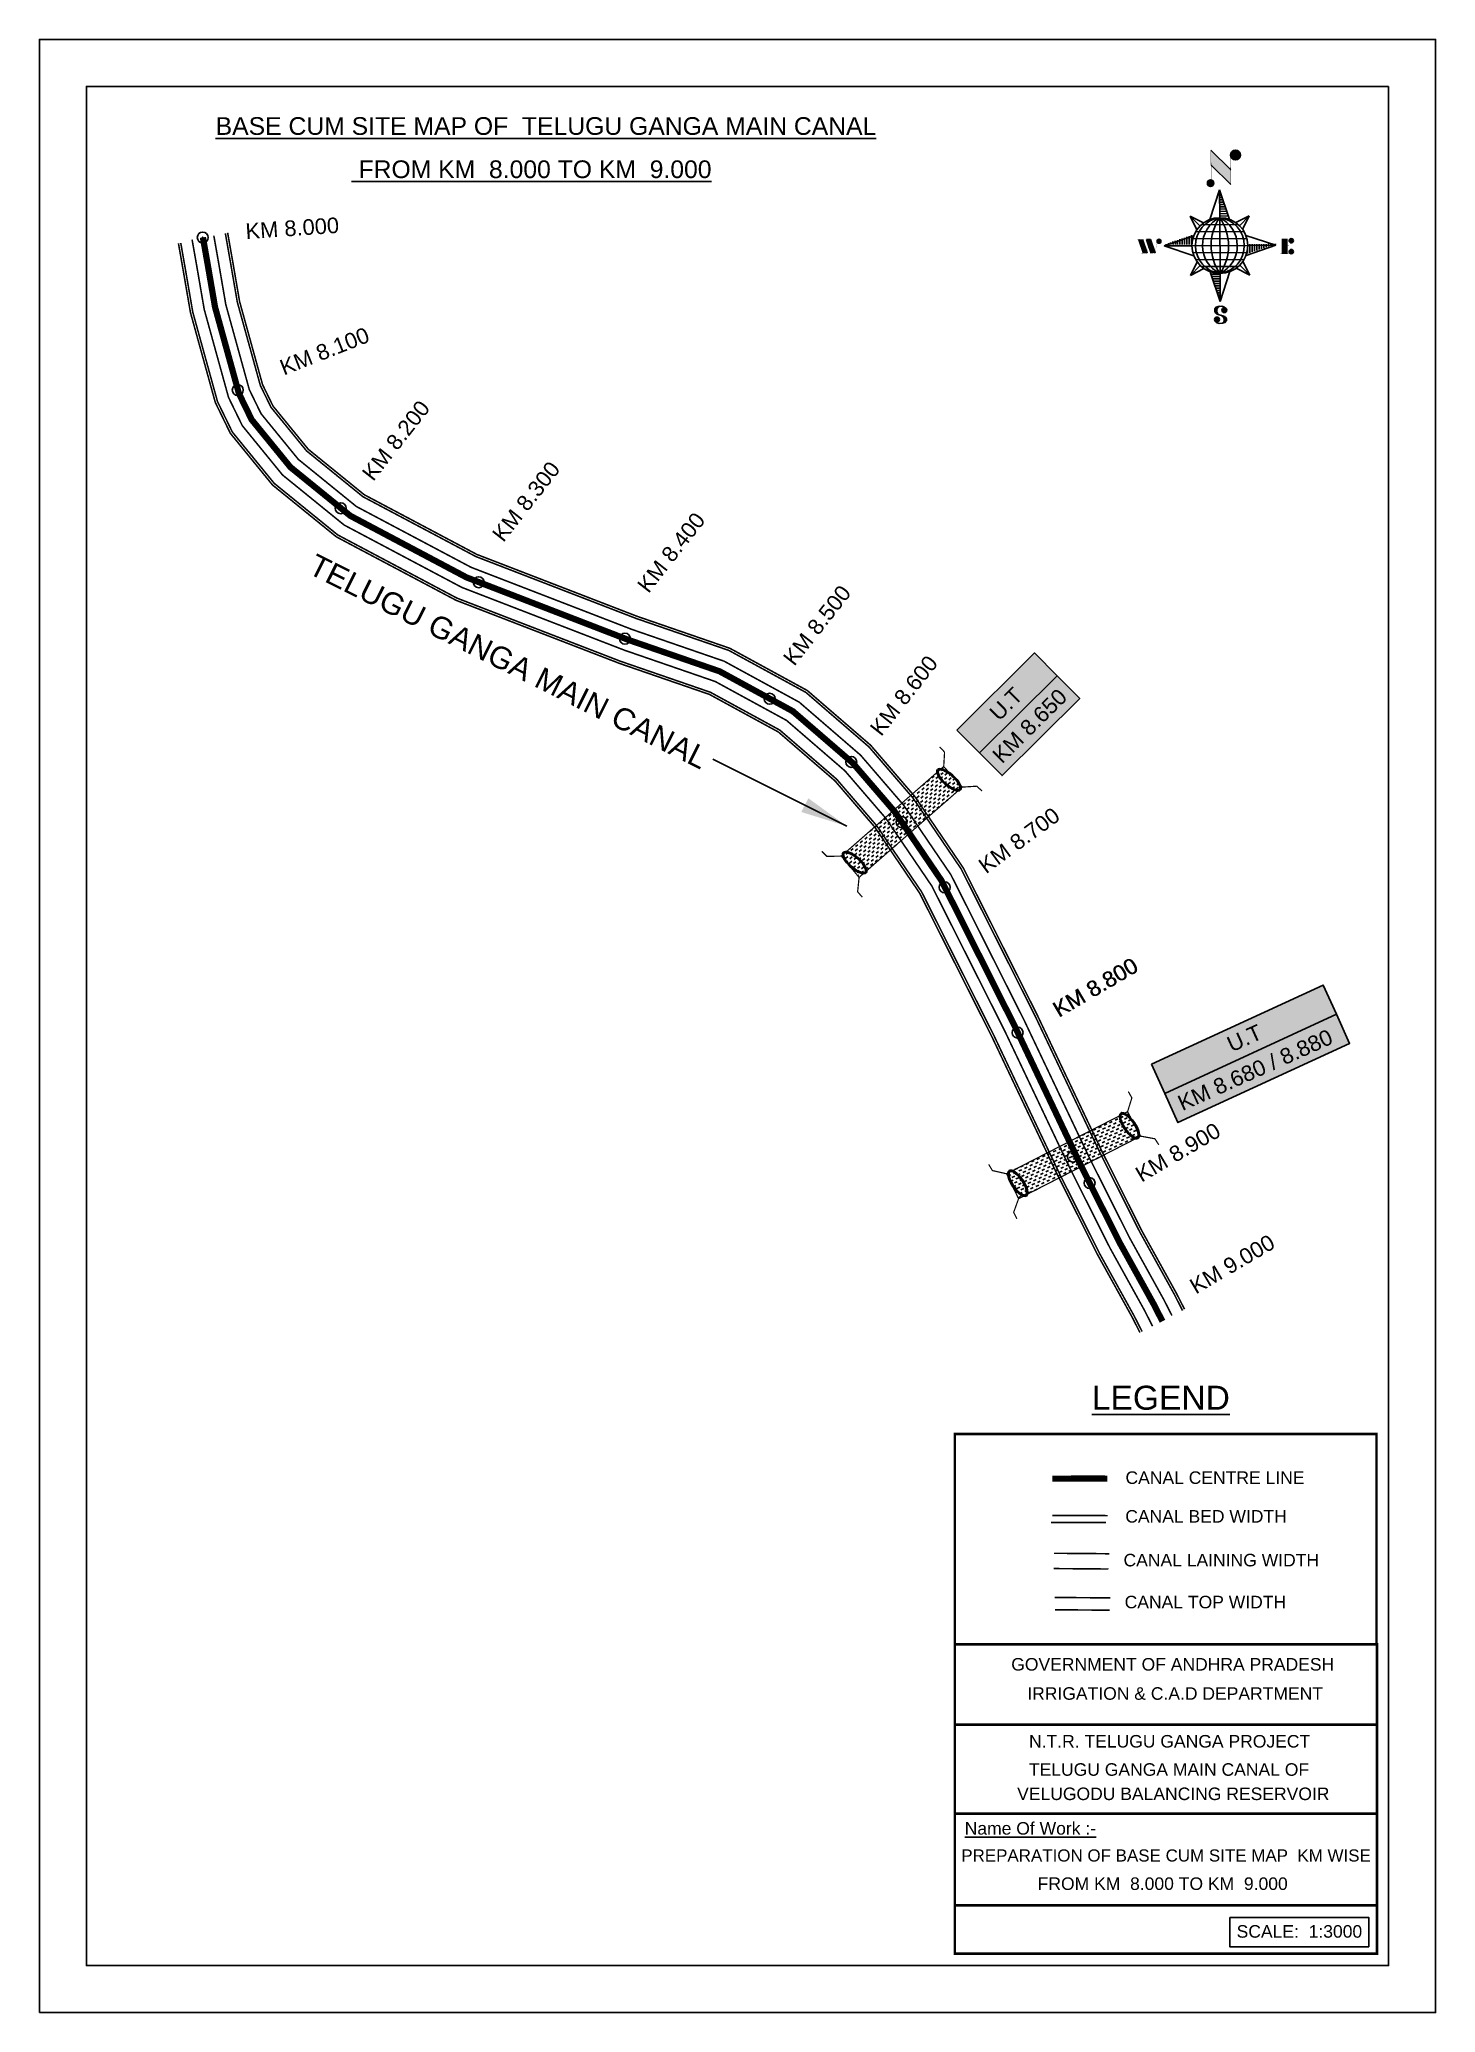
# Model space of a CAD drawing. Header units: inches. Extents: x 265551 to 266442, y 1736953 to 1738213.
import ezdxf

# ---------------------------------------------------------------- set-up
doc = ezdxf.new("R2010")
doc.units = ezdxf.units.IN
doc.header["$MEASUREMENT"] = 0
doc.header["$PDMODE"] = 32
doc.header["$PDSIZE"] = 7
doc.linetypes.add('ACAD_ISO02W100', pattern=[15, 12, -3])
for name, color, linetype in [('AQUADUCT', 1, 'Continuous'), ('bed with', 5, 'Continuous'), ('bord', 1, 'Continuous'), ('canal', 1, 'Continuous'), ('chainage', 7, 'Continuous'), ('FRAME 025', 7, 'Continuous'), ('laying', 4, 'Continuous'), ('lining', 4, 'Continuous'), ('STREAM', 4, 'Continuous'), ('Stu coo', 3, 'Continuous'), ('TEXT', 7, 'Continuous'), ('top of bund', 1, 'Continuous'), ('UT', 173, 'ACAD_ISO02W100'), ('V', 6, 'Continuous'), ('ZSTU', 7, 'Continuous')]:
    doc.layers.add(name, color=color, linetype=linetype)
doc.styles.get("Standard").update_dxf_attribs({"font": 'arial.ttf'})
doc.dimstyles.get("Standard").update_dxf_attribs({"dimtxt": 0.18, "dimasz": 0.18, "dimexe": 0.18, "dimexo": 0.0625, "dimgap": 0.09, "dimtad": 0, "dimtih": 1, "dimtoh": 1, "dimdec": 4, "dimzin": 0, "dimdsep": 46, "dimtxsty": 'Standard', "dimcen": 0.09, "dimadec": 0, "dimazin": 0, "dimtfac": 1, "dimtdec": 4, "dimtofl": 0, "dimtmove": 0, "dimatfit": 3, "dimfxl": 1, "dimtolj": 1, "dimtzin": 0, "dimarcsym": 0})
pattern_1 = [(267.2971131487395, (-8720374.9383359, 50637915.13839893), (10.53672553373347, -0.4974314379093613), [])]
pattern_2 = [(357.2971131487395, (-8720374.9383359, 50637915.13839893), (0.4974314379093601, 10.53672553373348), [])]

# ---------------------------------------------------------------- blocks, each defined once
blk = doc.blocks.new('GGF')
at = {"layer": 'STREAM'}
h = blk.add_hatch(dxfattribs=at)
h.set_pattern_fill('DASH', color=256, scale=10, angle=-6.082734917303942, style=0)
h.set_pattern_definition([(353.9172650826961, (-115347.3726237068, 1016.387648081312), (1.375417949938526, 1.110506849590268), [1.25, -1.25])])
h.paths.add_polyline_path([(406186.8358267642, 1485623.894007653), (406186.3350356966, 1485618.16585714), (406185.8342446289, 1485612.437706626), (406242.6024607782, 1485608.895201602), (406242.8636284556, 1485614.639267362), (406243.1247961327, 1485620.383333121)])
at = {"layer": 'laying', "linetype": 'ByBlock', "extrusion": (0, 0, -1)}
for centre in [(406188.8340515448, 1485618.100544371), (406240.8092758137, 1485614.964376942)]:
    blk.add_ellipse(centre, major_axis=(0.4022038884711088, -6.365555352701567), ratio=0.3887167828476952, dxfattribs=at)
at = {"layer": 'laying', "linetype": 'ByBlock'}
for points in [[(406189.2044231551, 1485612.238788546), (406189.1301593552, 1485612.234096231), (406189.0528622998, 1485612.245618227), (406188.8631006061, 1485612.324588027), (406188.7519765225, 1485612.394145026), (406188.5122836892, 1485612.610022701), (406188.3845252309, 1485612.755754402), (406187.9901122551, 1485613.318903608), (406187.7273521348, 1485613.85898441), (406187.2895556467, 1485615.151754198), (406187.1131680161, 1485615.903753204), (406186.8806331598, 1485617.489787864), (406186.8243655579, 1485618.323341603), (406186.8412834518, 1485619.932858505), (406186.9146281564, 1485620.708349793), (406187.1740924141, 1485622.067517512), (406187.3614922329, 1485622.65073727), (406187.7140922088, 1485623.356040432), (406187.8630650354, 1485623.567618286), (406188.1141012118, 1485623.821781273), (406188.2175726035, 1485623.889167762), (406188.3951326545, 1485623.961233407), (406188.4694103668, 1485623.970225642), (406188.6399464445, 1485623.94807565), (406188.7398646418, 1485623.913414563), (406188.9754422541, 1485623.761023998), (406189.1085637353, 1485623.642922326), (406189.3815283708, 1485623.318037364), (406189.5211763898, 1485623.111945711), (406189.9516964495, 1485622.33059618), (406190.2214699374, 1485621.608086816), (406190.6248590543, 1485619.961048005), (406190.7595287117, 1485619.037350996), (406190.8632364098, 1485617.186895084), (406190.8321935693, 1485616.26108243), (406190.6143732872, 1485614.607066808), (406190.4262052957, 1485613.879561222), (406190.055177624, 1485613.01905299), (406189.9016287614, 1485612.765040143), (406189.6325239488, 1485612.445281366), (406189.5169377527, 1485612.35368761), (406189.3392356181, 1485612.260876767), (406189.2716159608, 1485612.243034084), (406189.2044231551, 1485612.238788546)], [(406241.179647424, 1485609.102621116), (406241.1053836241, 1485609.097928802), (406241.0280865688, 1485609.109450798), (406240.838324875, 1485609.188420597), (406240.7272007914, 1485609.257977597), (406240.4875079581, 1485609.473855271), (406240.3597494998, 1485609.619586973), (406239.965336524, 1485610.182736179), (406239.7025764037, 1485610.722816981), (406239.2647799156, 1485612.015586769), (406239.088392285, 1485612.767585774), (406238.8558574287, 1485614.353620435), (406238.7995898268, 1485615.187174174), (406238.8165077207, 1485616.796691076), (406238.8898524253, 1485617.572182364), (406239.149316683, 1485618.931350083), (406239.3367165019, 1485619.514569841), (406239.6893164777, 1485620.219873002), (406239.8382893043, 1485620.431450857), (406240.0893254807, 1485620.685613844), (406240.1927968724, 1485620.753000333), (406240.3703569234, 1485620.825065977), (406240.4446346357, 1485620.834058213), (406240.6151707135, 1485620.811908221), (406240.7150889107, 1485620.777247134), (406240.950666523, 1485620.624856569), (406241.0837880042, 1485620.506754897), (406241.3567526398, 1485620.181869935), (406241.4964006587, 1485619.975778282), (406241.9269207185, 1485619.194428751), (406242.1966942063, 1485618.471919387), (406242.6000833233, 1485616.824880576), (406242.7347529806, 1485615.901183567), (406242.8384606787, 1485614.050727655), (406242.8074178382, 1485613.124915001), (406242.5895975561, 1485611.470899379), (406242.4014295646, 1485610.743393793), (406242.0304018929, 1485609.882885561), (406241.8768530303, 1485609.628872714), (406241.6077482177, 1485609.309113937), (406241.4921620216, 1485609.21752018), (406241.314459887, 1485609.124709338), (406241.2468402297, 1485609.106866655), (406241.179647424, 1485609.102621116)]]:
    blk.add_open_spline(points, degree=3, knots=[0, 0, 0, 0, 0.1890722348827286, 0.1890722348827286, 0.3781444697654573, 0.3781444697654573, 0.567216704648186, 0.567216704648186, 0.9642381621637766, 0.9642381621637766, 1.361259619679367, 1.361259619679367, 1.758281077194958, 1.758281077194958, 2.155302534710549, 2.155302534710549, 2.552323992226139, 2.552323992226139, 2.807761081817867, 2.807761081817867, 3.012439963152372, 3.012439963152372, 3.217118844486876, 3.217118844486876, 3.421797725821381, 3.421797725821381, 3.626476607155885, 3.626476607155885, 3.831155488490389, 3.831155488490389, 4.280922883927905, 4.280922883927905, 4.730690279365422, 4.730690279365422, 5.180457674802938, 5.180457674802938, 5.630225070240454, 5.630225070240454, 5.896844194109022, 5.896844194109022, 6.112115499412711, 6.112115499412711, 6.283185307179586, 6.283185307179586, 6.283185307179586, 6.283185307179586], dxfattribs=at)
at = {"layer": 'UT', "ltscale": 0.2, "const_width": 0.4999999999999999}
for points in [[(406181.0067191261, 1485605.627956516), (406181.2043290924, 1485608.621441158), (406185.8342446289, 1485612.437706626), (406186.3350356966, 1485618.16585714), (406186.8358267643, 1485623.894007653), (406182.485284513, 1485628.02592998), (406182.4731358847, 1485631.025905382)], [(406186.8358267643, 1485623.894007653), (406243.1247961327, 1485620.383333121)], [(406247.6637609265, 1485627.388723734), (406247.5913202798, 1485624.389598469), (406243.1247961327, 1485620.383333121), (406242.8636284556, 1485614.639267362), (406242.6024607783, 1485608.895201602), (406247.1217425518, 1485604.948545771), (406247.2591485833, 1485601.95169416)], [(406185.8342446289, 1485612.437706626), (406242.6024607783, 1485608.895201602)]]:
    blk.add_lwpolyline(points, dxfattribs=at)
blk = doc.blocks.new('*X3')
at = {"color": 0, "linetype": 'Continuous'}
for p, q in [((6321.563175437702, 239.2074203663178), (6322.581924588794, 240.2261695174094)), ((6321.571094283617, 239.3921159075293), (6322.524536642279, 240.3455582661906)), ((6321.579013129532, 239.5768114487408), (6322.467148695763, 240.4649470149719)), ((6321.586931975447, 239.7615069899523), (6322.409760749248, 240.5843357637531)), ((6321.594850821361, 239.9462025311638), (6322.352372802732, 240.7037245125344)), ((6321.602769667276, 240.1308980723753), (6322.294984856217, 240.8231132613157)), ((6321.610688513191, 240.3155936135868), (6322.322610836808, 241.0275159372032)), ((6321.618607359106, 240.5002891547983), (6322.339575221931, 241.2212570176224)), ((6321.670405508729, 239.1378737420482), (6322.639312535309, 240.1067807686281)), ((6321.756101028845, 239.046792566867), (6322.694551492757, 239.9852430307802)), ((6321.767025283511, 240.8254837745006), (6322.356539607053, 241.4149980980416)), ((6321.841796548961, 238.9557113916858), (6322.784401525116, 239.8983163678416)), ((6321.927492069076, 238.8646302165046), (6322.874251557474, 239.8113897049031)), ((6322.013187589191, 238.7735490413234), (6322.964101589832, 239.7244630419646)), ((6322.075863133939, 241.3110983202248), (6322.373503992176, 241.6087391784607)), ((6322.098883109306, 238.6824678661422), (6323.053951622191, 239.637536379026)), ((6322.184578629423, 238.591386690961), (6323.143801654548, 239.5506097160875)), ((6322.270274149538, 238.5003055157798), (6323.233651686906, 239.463683053149)), ((6322.405772691616, 238.4590273625623), (6323.316199320379, 239.3694539913255)), ((6322.536564177177, 238.4130421528257), (6323.436926723143, 239.3134046987925)), ((6322.667355662737, 238.3670569430892), (6323.557654125907, 239.2573554062594)), ((6322.798147148297, 238.3210717333527), (6323.67838152867, 239.2013061137264)), ((6322.928938633857, 238.2750865236161), (6323.799108931434, 239.1452568211934)), ((6323.059730119417, 238.2291013138795), (6323.919836334197, 239.0892075286604)), ((6323.190521604977, 238.183116104143), (6324.040563736961, 239.0331582361274)), ((6323.334898284248, 238.1507160881169), (6324.161291139725, 238.9771089435944)), ((6323.500484499982, 238.1395256085544), (6324.282018542488, 238.9210596510615)), ((6323.666070715716, 238.1283351289918), (6324.389078986148, 238.8513433994243)), ((6323.83165693145, 238.1171446494292), (6324.558435473549, 238.8439231915289)), ((6324.097210919775, 238.2059219424567), (6324.727791960951, 238.8365029836336)), ((6324.341779298861, 238.2737136262468), (6324.897148448353, 238.8290827757383)), ((6324.586347677948, 238.341505310037), (6325.066504935754, 238.821662567843)), ((6324.830916057034, 238.4092969938271), (6325.235861423155, 238.8142423599477)), ((6325.075484436121, 238.4770886776172), (6325.405217910557, 238.8068221520524)), ((6325.401209342145, 238.6260368883443), (6325.574574397958, 238.7994019441571))]:
    blk.add_line(p, q, dxfattribs=at)
blk = doc.blocks.new('*X2')
at = {"color": 0, "linetype": 'Continuous'}
for p, q in [((6324.425409812192, 240.3018877878409), (6324.530098087213, 240.4065760628617)), ((6324.560821561592, 240.2605228419445), (6324.762767368324, 240.4624686486762)), ((6324.696233310992, 240.2191578960481), (6324.995436649435, 240.5183612344908)), ((6324.831645060392, 240.1777929501517), (6325.228105930546, 240.5742538203053)), ((6324.967056809793, 240.1364280042552), (6325.451206401633, 240.6205775960956)), ((6325.102468559193, 240.0950630583588), (6325.626700194168, 240.619294693334)), ((6325.231508829004, 240.0473266328736), (6325.802193986703, 240.6180117905725)), ((6325.335045025791, 239.9740861343645), (6325.976788801136, 240.6158299097086)), ((6325.438581222579, 239.9008456358553), (6326.100204563527, 240.5624689768027)), ((6325.542117419366, 239.8276051373462), (6326.223620325917, 240.5091080438968)), ((6325.645653616154, 239.754364638837), (6326.347036088308, 240.455747110991)), ((6325.749189812941, 239.6811241403279), (6326.470451850699, 240.4023861780851)), ((6325.852726009729, 239.6078836418188), (6326.593867613089, 240.3490252451792)), ((6325.951486090436, 239.5298670272285), (6326.71728337548, 240.2956643122733)), ((6326.036566250415, 239.4381704919113), (6326.840699137871, 240.2423033793674)), ((6326.121646410395, 239.346473956594), (6326.964114900262, 240.1889424464615)), ((6326.206726570374, 239.2547774212767), (6327.055858370612, 240.1039092215148)), ((6326.291806730354, 239.1630808859595), (6327.135785134496, 240.0070592901021)), ((6326.376886890333, 239.0713843506422), (6327.21571189838, 239.9102093586895)), ((6326.461967050313, 238.9796878153249), (6327.295638662264, 239.8133594272769)), ((6326.547047210292, 238.8879912800077), (6327.375565426148, 239.7165094958642)), ((6326.632127370272, 238.7962947446904), (6327.455492190032, 239.6196595644516)), ((6326.717207530251, 238.7045982093731), (6327.535418953916, 239.5228096330389)), ((6326.788410008449, 236.4777036487165), (6327.354219516036, 237.0435131563033)), ((6326.792225928501, 238.6028399123283), (6327.6153457178, 239.4259597016263)), ((6326.838137672734, 238.4719749612643), (6327.695272481684, 239.3291097702136)), ((6326.884049416966, 238.3411100102004), (6327.775199245568, 239.2322598388009)), ((6326.916746160023, 236.7828164955863), (6327.582476853365, 237.4485471889285)), ((6326.9299611612, 238.2102450591364), (6327.853734496604, 239.1340183945408)), ((6326.975872905432, 238.0793801080725), (6327.849127438164, 238.952634640804)), ((6327.003134980726, 237.9298654880686), (6327.844520379724, 238.7712508870673)), ((6327.012515933215, 237.7624697452613), (6327.839913321284, 238.5898671333306)), ((6327.021896885704, 237.5950740024541), (6327.835306262844, 238.4084833795939)), ((6327.031277838193, 237.4276782596467), (6327.830699204404, 238.2270996258572)), ((6327.040658790683, 237.2602825168395), (6327.826092145964, 238.0457158721205)), ((6327.045082311595, 237.087929342456), (6327.810734190693, 237.8535812215537))]:
    blk.add_line(p, q, dxfattribs=at)
blk = doc.blocks.new('H')
at = {"layer": 'bord', "extrusion": (0.0004278845142637609, 0.00479197890903182, 0.9999884268595202)}
h = blk.add_hatch(dxfattribs=at)
h.set_pattern_fill('LINE', color=8, scale=84.38768555040302, angle=-2.702886851260515, style=0)
h.set_pattern_definition(pattern_2)
h.paths.add_polyline_path([(-492.4668010775931, 785.5898788240738, -0.090992046448718), (-447.9625593584497, 775.2324968557805), (-486.4976985411486, 912.0312741750386)])
h = blk.add_hatch(dxfattribs=at)
h.set_pattern_fill('LINE', color=8, scale=84.38768555040302, angle=-92.70288685126052, style=0)
h.set_pattern_definition(pattern_1)
h.paths.add_polyline_path([(-624.8772989658173, 665.1175860036165, -0.09099204644210665), (-614.5199170010164, 709.6218277204316), (-751.3186943142209, 671.0866885515861)])
h = blk.add_hatch(dxfattribs=at)
h.set_pattern_fill('LINE', color=8, scale=84.38768555040302, angle=-92.70288685126052, style=0)
h.set_pattern_definition(pattern_1)
h.paths.add_polyline_path([(-245.5531129193259, 647.210278397426), (-371.9945082624909, 653.17938094493, -0.09099204644878103), (-382.3518902289215, 608.6751392250881)])
h = blk.add_hatch(dxfattribs=at)
h.set_pattern_fill('LINE', color=8, scale=84.38768555040302, angle=-2.702886851260515, style=0)
h.set_pattern_definition(pattern_2)
h.paths.add_polyline_path([(-504.4050061509479, 532.7070881242398, -0.090992046448718), (-548.909247870557, 543.064470092766), (-510.3741086877417, 406.2656927765347)])
at = {"layer": 'bord', "extrusion": (0.0004278845142637604, 0.00479197890903182, 0.9999884268595203)}
for p, q in [((-516.2384251924814, 1087.08582315594, -1217.145331720205), (-431.5311611755169, 993.9857607749291, -1216.735438367611)), ((-519.3860571105615, 1020.408509141766, -1216.824464901347), (-434.678793075087, 927.3084467682056, -1216.414571548796)), ((-538.2690597721958, 773.6536562892143, -1215.633927328097), (-487.0181812191731, 906.212239655666, -1216.291082326422)), ((-487.0181812191731, 906.212239655666, -1216.291082326422), (-492.9870239489828, 779.7722960542887, -1215.682623766277)), ((-487.0181812191731, 906.212239655666, -1216.291082326422), (-448.4827650671941, 769.4150330077391, -1215.652034309381)), ((-626.736305744329, 793.7732813858893, -1215.692487060367), (-566.811349663476, 760.1895317081362, -1215.557193835181)), ((-626.736305744329, 793.7732813858893, -1215.692487060367), (-584.1428260545363, 746.9596384149045, -1215.486379775655)), ((-598.946746484784, 730.9517588270828, -1215.4033350249), (-626.736305744329, 793.7732813858893, -1215.692487060367)), ((-421.3357812265749, 753.3219341966324, -1215.586531535218), (-358.5136001041974, 781.1110481221694, -1215.746578873753)), ((-358.5136001041974, 781.1110481221694, -1215.746578873753), (-405.3276889660046, 738.5181495659053, -1215.522440984547)), ((-358.5136001041974, 781.1110481221694, -1215.746578873753), (-392.0976094479556, 721.1868434431963, -1215.445049781629)), ((-864.6667208376457, 700.9117660832126, -1215.145683569252), (-846.8602190883248, 637.7003116968554, -1214.850391321915)), ((-846.885899517627, 700.0723706756253, -1215.149269383754), (-829.079397758178, 636.8609162860084, -1214.853977136408)), ((-829.1050781964441, 699.2329752675723, -1215.152855198257), (-811.2985764592304, 636.0215208844747, -1214.857562950931)), ((-829.1050781964441, 699.2329752675723, -1215.152855198257), (-811.3242568973801, 698.393579858588, -1215.156441012743)), ((-811.3242568973801, 698.393579858588, -1215.156441012743), (-793.5177551378147, 635.1821254740935, -1214.861148765422)), ((-751.8386587080895, 665.2704204607289, -1215.023166955395), (-615.0399729244527, 703.8051171880215, -1215.266361263119)), ((-751.8386587080895, 665.2704204607289, -1215.023166955395), (-625.3972626964678, 659.3013864478562, -1215.048666080719)), ((-619.2784603905748, 614.0198538512923, -1214.834293591338), (-751.8386587080895, 665.2704204607289, -1215.023166955395)), ((-246.0730746499612, 641.3942844460253, -1215.12516345687), (-382.8717604242847, 602.859587718267, -1214.881969149149)), ((-378.6332729603746, 692.6448510554619, -1215.314036820931), (-246.0730746499612, 641.3942844460253, -1215.12516345687)), ((-372.5144706616993, 647.363318458898, -1215.099664331546), (-246.0730746499612, 641.3942844460253, -1215.12516345687)), ((-213.4791469212505, 669.2951450282708, -1215.272811938016), (-216.710715676134, 600.8397693103179, -1214.943388670676)), ((-197.1518122339039, 599.9164343632292, -1214.947333066632), (-193.9202434780891, 668.3718100786209, -1215.276756333961)), ((-639.398133254319, 525.5536567845847, -1214.401751538512), (-605.8141239105607, 585.4778614635579, -1214.703280630637)), ((-639.398133254319, 525.5536567845847, -1214.401751538512), (-592.5840443923953, 568.1465553403832, -1214.625889427719)), ((-576.5759521321743, 553.3427707091905, -1214.561798877043), (-639.398133254319, 525.5536567845847, -1214.401751538512)), ((-510.8935521394596, 400.4524652508553, -1213.857248085843), (-549.4289682914387, 537.2496718976181, -1214.496296102879)), ((-371.1754276144202, 512.8914235194679, -1214.455843351893), (-431.1003836950404, 546.475173198618, -1214.591136577086)), ((-371.1754276144202, 512.8914235194679, -1214.455843351893), (-413.7689073036308, 559.7050664918497, -1214.661950636613)), ((-398.9649868734996, 575.7129460782744, -1214.74499538736), (-371.1754276144202, 512.8914235194679, -1214.455843351893)), ((-459.6426735860878, 533.0110486173071, -1214.514403084168), (-510.8935521394596, 400.4524652508553, -1213.857248085843)), ((-504.9247094094171, 526.8924088519998, -1214.465706645989), (-510.8935521394596, 400.4524652508553, -1213.857248085843))]:
    blk.add_line(p, q, dxfattribs=at)
at = {"layer": 'bord', "color": 8, "linetype": 'ByBlock', "extrusion": (0.0004278845142637604, 0.00479197890903182, 0.9999884268595203)}
for p, q in [((-386.4701403837535, 711.3830894059502, -1215.400477790083), (-605.4730712235323, 721.7215742594562, -1215.35631111762)), ((-410.8462962137419, 744.2142448802479, -1215.547375515144), (-578.1125475389999, 752.110393114388, -1215.51364266185)), ((-492.9872379411827, 779.772306161467, -1215.682623723144), (-504.9247094094171, 526.8924088519998, -1214.465706645989)), ((-372.5145726100891, 647.3634304928128, -1215.099664824794), (-625.3973747401615, 659.3012845208868, -1215.048665544341)), ((-378.0217974673142, 615.9429816137999, -1214.946740470406), (-622.87451776542, 627.5017590741627, -1214.897360629442)), ((-375.037429585529, 679.1629559395369, -1215.250969739694), (-619.8901498829364, 690.7217333998997, -1215.201589898729)), ((-392.4388761268347, 584.9431407540105, -1214.792019251512), (-611.441806967312, 595.2816256079823, -1214.747852579053)), ((-419.7993998112506, 554.5543218990788, -1214.634687707282), (-587.06565113744, 562.4504701336846, -1214.600954853988))]:
    blk.add_line(p, q, dxfattribs=at)
at = {"layer": 'bord', "extrusion": (0.0004278845142637604, 0.00479197890903182, 0.9999884268595203)}
for points, const_width, elevation in [([(-522.0131121619479, 959.550775259228), (-515.7175743466119, 1092.906934415961)], 1.60540055982536, -1212.142843617219), ([(-434.158262363472, 933.1277235058805), (-427.8627245295095, 1066.483882669366)], 1.60540055982536, -1212.142843617219), ([(-870.0736340994383, 707.00824508073), (-846.3658724653925, 705.889038352192)], 0.6421602239301444, -1212.142843617219), ([(-828.5594987093612, 642.6768581911618), (-855.2307305332708, 643.935965762368)], 0.6421602239301444, -1212.142843617219), ([(-828.5594987093612, 642.676858191162), (-820.953748198869, 677.9586989512691)], 0.6421602239301444, -1212.142843617223), ([(-810.7786774830411, 641.8374531447001), (-784.1074456587239, 640.5783455765209)], 0.6421602239301444, -1212.142843617222), ([(-792.9978562549747, 640.9980480956772), (-781.589230506466, 693.9208092413096)], 0.6421602239301444, -1212.142843617218), ([(-222.7385766651839, 675.5731321041832), (-173.8413183107752, 673.2647682324088)], 0.7063762463231584, -1212.142843617221), ([(-194.785239975681, 644.8497587676384), (-185.0057882997701, 644.3880859934699)], 0.7063762463231584, -1212.14284361722), ([(-177.0730277270245, 604.8086065300355), (-225.9702860934822, 607.1169704015771)], 0.7063762463231584, -1212.142843617222)]:
    blk.add_lwpolyline(points, dxfattribs=dict(at, const_width=const_width, elevation=elevation))
for points, const_width, elevation in [([(-413.6616245851993, 1073.140134249887, 1), (-397.6117714248124, 1057.729118476532, 1)], 22.25077962579039, -1212.14284361722), ([(-530.3419430367337, 949.5474510251247, 1), (-519.6420409089901, 939.2734405104861, 1)], 14.83385308386026, -1212.142843617223), ([(-775.9087905502321, 696.5833098740303, 1), (-769.4888492682775, 690.418903565154, 1)], 8.900311850316152, -1212.142843617216), ([(-177.8339587833615, 666.8757400336997, 1), (-170.7720233739972, 660.0948930920731, 1)], 9.790343035347762, -1212.142843617223), ([(-180.1423226412179, 617.9784816729323, 1), (-173.0803872516442, 611.1976347345654, 1)], 9.790343035347762, -1212.142843617219), ([(-489.8397168474219, 361.7280028313068, 1), (-498.0671858660056, 369.1142257457323, 1)], 11.05656073458609, -1212.142843617215), ([(-525.1949096693778, 321.5505605205689, 1), (-533.4223786795214, 328.9367834347616, 1)], 11.05656073458609, -1212.142843617218)]:
    blk.add_lwpolyline(points, format="xyb", close=True, dxfattribs=dict(at, const_width=const_width, elevation=elevation))
for points, elevation in [([(-537.0436544864716, 317.3909783906986), (-530.686771839954, 310.4778530870033), (-519.7848077441001, 306.8033377354246), (-504.8555995545785, 306.8996049665207), (-493.8614930827366, 309.9751672386152), (-486.3299612487816, 317.6739007300386), (-486.5193926708707, 325.7780890813514), (-490.6180678635317, 333.2605072774198), (-493.5031616341619, 336.2254691210802), (-502.816804350885, 340.8534958871466), (-522.4580017436219, 347.2728260433129), (-530.4257294404489, 351.5824209563287), (-533.6858260648524, 354.5525017987891), (-537.4013079778782, 362.629807892173), (-536.9549017110166, 373.3508360361672), (-530.0284934418471, 380.6827556172281), (-520.0052991440441, 384.0716307398478), (-503.5000552259427, 384.2213990291513), (-492.5323047870551, 379.8708521119993), (-487.1463343054379, 373.2710396641844)], -1212.142843617219), ([(-522.4539065143929, 347.5728294925347), (-526.1949835211592, 353.7751140225195), (-527.7518298353394, 360.6227161141025), (-527.9156661629893, 370.6019260344024), (-525.8991041315983, 375.4503632916039), (-521.3202371541029, 381.1640017041664), (-514.5251386848048, 384.3718976443916)], -1212.142843617221), ([(-504.8555995545785, 306.8996049665207), (-499.0047943263154, 312.3708361831504), (-496.9585419834797, 319.3942984564654), (-497.4612851235933, 326.5275708001649), (-501.2415295758961, 335.3559093211365), (-509.2361390522836, 343.1915685721062)], -1212.142843617219)]:
    blk.add_lwpolyline(points, dxfattribs=dict(at, elevation=elevation))
for centre, radius in [((-405.6366979898718, 1065.434626361347, -1212.142843617228), 22.25077962579068), ((-524.9919919744626, 944.4104457636145, -1212.142843617225), 14.83385308386045), ((-498.4359036135794, 659.1484834742021, -1212.142843617229), 126.5822129822759), ((-772.6988199003781, 693.5011067149355, -1212.142843617225), 8.900311850316273), ((-174.3029910778062, 663.4853165630027, -1212.142843617225), 9.7903430353479), ((-176.6113549475952, 614.5880582008385, -1212.142843617227), 9.7903430353479), ((-493.9534513636986, 365.4211142832808, -1212.142843617226), 11.05656073458623), ((-529.3086441806488, 325.2436719765011, -1212.142843617227), 11.05656073458623)]:
    blk.add_circle(centre, radius, dxfattribs=at)
at = {"layer": 'bord', "color": 8, "linetype": 'ByBlock', "extrusion": (0.0004278845142637604, 0.00479197890903182, 0.9999884268595203)}
for centre, radius, start, end in [((-481.5018944916621, 658.3490694805806, -1212.142843617225), 127.7124113124745, 94.925359787212, 259.6690604518324), ((-436.7958279077627, 656.2386032006533, -1212.142843617224), 140.8227119427793, 113.2864437035868, 241.3079765329169), ((-315.8862391595549, 650.5307512261786, -1212.142843617227), 222.3100112361417, 142.5891607921548, 212.0052594442485), ((-560.0761933124097, 662.0583738566748, -1212.142843617224), 140.8227119427793, 293.2864437035868, 61.30797653291689), ((-680.9857820597445, 667.7662258302183, -1212.142843617228), 222.3100112361417, 322.5891607921548, 32.00525944424854), ((-515.3701267285685, 659.9479075753505, -1212.142843617227), 127.7124113124745, 274.925359787212, 79.66906045183244)]:
    blk.add_arc(centre, radius, start, end, dxfattribs=at)
at = {"layer": 'bord', "extrusion": (0.0004278845142637604, 0.00479197890903182, 0.9999884268595203)}
for points in [[(-515.7175743148887, 1092.906934417125, -1212.142843617227), (-431.0104934413977, 999.8058030862261, -1212.142843617227), (-518.8653432401063, 1026.22885483189, -1212.142843617227), (-434.1582623484545, 933.1277235084416, -1212.142843617227)], [(-864.1466936911305, 706.7284433981881, -1212.142843617225), (-846.3658724649268, 705.889038353589, -1212.142843617225), (-846.34031992468, 643.5162632348297, -1212.142843617225), (-828.5594986876497, 642.6768581867381, -1212.142843617225)], [(-828.5850512369768, 705.049633307593, -1212.142843617229), (-810.804230031204, 704.2102282608984, -1212.142843617229), (-810.778677482168, 641.8374531481927, -1212.142843617229), (-792.9978562541016, 640.9980480994025, -1212.142843617229)], [(-193.4002216503151, 674.1881137788835, -1212.142843617225), (-196.6319310673212, 605.7319520774413, -1212.142843617225), (-212.9591249906118, 675.1114593302475, -1212.142843617225), (-216.1908344065701, 606.6552976257785, -1212.142843617225)]]:
    blk.add_solid(points, dxfattribs=at)
at = {"layer": 'bord', "extrusion": (0.0004278845142637604, 0.00479197890903182, 0.9999884268595203), "xscale": 7.977342409717546, "yscale": 7.977342408231451, "zscale": 7.977342408476333, "rotation": 138.0840426661453}
for name, p in [('*X2', (38300.50170925955, -31929.38484708802, -1212.14284361722)), ('*X3', (38314.39702652739, -31950.87734303279, -1212.142843617221))]:
    blk.add_blockref(name, p, dxfattribs=at)

msp = doc.modelspace()

# ---------------------------------------------------------------- hatches: boundary and pattern name
at = {"layer": 'ZSTU'}
h = msp.add_hatch(color=135, dxfattribs=at)
h.set_gradient(color1=(141, 177, 78), color2=(107, 135, 59), one_color=1, tint=0.3799999952316284, name='CYLINDER')
h.paths.add_polyline_path([(266200.0871502435, 1737806.503621365), (266185.6644637856, 1737821.021953073), (266136.1257606632, 1737771.809605742), (266150.5484471211, 1737757.291274034)])
h.paths.add_polyline_path([(266163.3884975001, 1737773.68366832), (266182.961002132, 1737793.12723134), (266172.2092333861, 1737803.950301338), (266152.6367287542, 1737784.506738319)], flags=24)
h = msp.add_hatch(color=252, dxfattribs=at)
h.set_gradient(color1=(167, 88, 159), color2=(127, 67, 121), one_color=1, tint=0.3799999952316284, name='CYLINDER')
h.paths.add_polyline_path([(266214.5098367007, 1737791.985289657), (266200.0871502439, 1737806.503621365), (266150.5484471211, 1737757.291274034), (266164.971133579, 1737742.772942326)])
h.paths.add_polyline_path([(266164.9805866815, 1737746.149722187), (266211.0240025134, 1737791.889808808), (266200.2289670929, 1737802.756432409), (266154.1855512609, 1737757.016345788)], flags=24)
h = msp.add_hatch(color=135, dxfattribs=at)
h.set_gradient(color1=(141, 177, 78), color2=(107, 135, 59), one_color=1, tint=0.3799999952316284, name='CYLINDER')
h.paths.add_polyline_path([(266260.3786685274, 1737558.4297646), (266268.7859037759, 1737539.771944907), (266378.3082706979, 1737590.319081468), (266369.9010354499, 1737608.976901161)])
h.paths.add_polyline_path([(266310.2539159615, 1737562.383307106), (266335.4069617613, 1737573.717298789), (266329.1395684127, 1737587.626258346), (266303.986522613, 1737576.292266663)], flags=24)
h = msp.add_hatch(color=252, dxfattribs=at)
h.set_gradient(color1=(167, 88, 159), color2=(127, 67, 121), one_color=1, tint=0.3799999952316284, name='CYLINDER')
h.paths.add_polyline_path([(266386.7155059456, 1737571.661261774), (266378.3082706979, 1737590.319081468), (266268.7859037759, 1737539.771944907), (266277.1931390238, 1737521.114125213)])
h.paths.add_polyline_path([(266278.8180873115, 1737524.81499272), (266380.5372657269, 1737570.649772783), (266374.1647853, 1737584.791947625), (266272.4456068847, 1737538.957167562)], flags=24)

# ---------------------------------------------------------------- linework, layer by layer
at = {"linetype": 'ByBlock'}
for points in [[(265550.6016315439, 1736952.820733334), (265550.6016315439, 1738212.820733334), (266441.6016315439, 1738212.820733334), (266441.6016315439, 1736952.820733334)], [(266411.6016315439, 1738182.820733334), (266411.6016315439, 1736982.820733334), (265580.6016315439, 1736982.820733334), (265580.6016315439, 1738182.820733334)]]:
    msp.add_lwpolyline(points, close=True, dxfattribs=at)
for p in [(265654.8063995346, 1738086.357351192), (265677.1725368799, 1737988.890659957), (265742.8547101805, 1737913.486070505), (265830.9698811921, 1737866.202705168), (265924.2498739412, 1737830.163241344), (266016.6002368084, 1737791.804272663), (266068.7082940658, 1737751.45822907), (266128.3265958381, 1737671.369990802), (266174.8424846521, 1737578.619517435), (266220.7973985592, 1737482.488037115)]:
    msp.add_point(p)
at = {"color": 2}
for p in [(266100.7930084817, 1737713.080629777), (266210.2230084817, 1737499.420629777)]:
    msp.add_point(p, dxfattribs=at)
at = {"layer": 'bed with', "const_width": 1}
for points in [[(265648.0012316786, 1738085.002214032), (265651.2335073488, 1738066.640215374), (265655.7545215514, 1738040.390177937), (265671.2666183455, 1737984.222672269), (265680.0553470523, 1737966.190997474), (265705.7450093991, 1737934.686160922), (265745.0653988669, 1737902.734036981), (265820.1766347841, 1737862.897684764), (265924.0301734949, 1737822.773047732), (265981.8655179911, 1737802.81969508), (266027.3832020125, 1737777.992044651), (266064.6988859736, 1737745.739385754), (266090.8542826341, 1737715.34466047), (266120.1623242894, 1737672.168100328), (266166.5778031026, 1737579.862386981), (266207.7402906623, 1737493.050576722), (266233.6870445339, 1737441.321695551), (266255.8014277831, 1737401.340923591), (266261.0252136713, 1737391.082695469)], [(265661.8716563095, 1738087.53794082), (265665.1245096145, 1738069.05904418), (265669.531495412, 1738043.471081616), (265684.5113986179, 1737989.230587285), (265692.0146699111, 1737973.836262079), (265715.7590075642, 1737944.717098631), (265752.8886180965, 1737914.545222573), (265826.0413821793, 1737875.747574789), (265928.8718434685, 1737836.018211821), (265987.5804989723, 1737815.763564473), (266035.4608149509, 1737789.647214902), (266074.7071309898, 1737755.725873799), (266102.0677343294, 1737723.930599083), (266132.3456926739, 1737679.325159225), (266179.2482138608, 1737586.050872572), (266220.4137263012, 1737499.232682831), (266246.1629724295, 1737447.897564002), (266268.2565891803, 1737407.954335962), (266273.3469609125, 1737397.958100363)], [(266231.195884475, 1737265.729230998), (266229.140564098, 1737265.756789493), (266196.3482292236, 1737265.733770107), (266196.1117758647, 1737265.742937352)], [(266232.31633863, 1737270.134488917), (266229.1686432258, 1737270.17669438), (266197.009402468, 1737270.154119411)]]:
    msp.add_lwpolyline(points, dxfattribs=at)
at = {"layer": 'canal', "color": 6, "const_width": 4}
for points in [[(266232.1596709276, 1737293.751174113), (266229.5581630365, 1737293.786056092), (266196.9631988008, 1737293.763175255)], [(266196.9631988008, 1737293.763175255), (266232.1596709276, 1737293.751174113)]]:
    msp.add_lwpolyline(points, dxfattribs=at)
at = {"layer": 'FRAME 025', "lineweight": -3, "const_width": 1.636994106223717}
for points in [[(266134.8023635022, 1737322.223492868), (266403.9105286767, 1737322.223492868), (266403.9105286767, 1737187.995138939), (266134.8023635022, 1737187.995138939)], [(266134.8023635023, 1737187.995138939), (266404.2760639027, 1737187.995138939), (266404.2760639027, 1736990.44923917), (266134.8023635023, 1736990.44923917)]]:
    msp.add_lwpolyline(points, close=True, dxfattribs=at)
for points in [[(266134.8023635023, 1737136.704896899), (266404.2760639027, 1737136.704896899)], [(266134.8023635023, 1737079.841101988), (266404.2760639027, 1737079.841101988)], [(266134.8023635023, 1737021.210598862), (266404.2760639027, 1737021.210598862)]]:
    msp.add_lwpolyline(points, dxfattribs=at)
at = {"layer": 'lining', "const_width": 1}
for points in [[(265640.7663144171, 1738082.841245698), (265643.8446763564, 1738065.353604307), (265648.4263439659, 1738038.751399384), (265664.2215224559, 1737981.558887686), (265673.6940051061, 1737962.124367365), (265700.4184146305, 1737929.350555758), (265740.9041120427, 1737896.451491453), (265817.0570882973, 1737856.062636878), (265921.4548171261, 1737815.727747685), (265978.8256344905, 1737795.934658169), (266023.0865993858, 1737771.792486007), (266059.3753513905, 1737740.427424028), (266084.8896806685, 1737710.777671846), (266113.6818091914, 1737668.361154107), (266159.838222912, 1737576.570639327), (266200.9991014926, 1737489.762222409), (266227.0509126746, 1737437.823893184), (266249.1763419335, 1737397.823151053), (266254.3437350726, 1737387.675664393)], [(265669.2310003729, 1738088.992062027), (265672.513340607, 1738070.345655247), (265676.8596729974, 1738045.109860169), (265691.5564945075, 1737991.894371868), (265698.3760118573, 1737977.902892188), (265721.0856023329, 1737950.052703795), (265757.0499049206, 1737920.8277681), (265829.1609286661, 1737882.582622675), (265931.4471998373, 1737843.063511868), (265990.6203824729, 1737822.648601384), (266039.7574175776, 1737795.846773547), (266080.0306655728, 1737761.037835525), (266108.032336295, 1737728.497587707), (266138.8262077721, 1737683.132105446), (266185.9877940514, 1737589.342620227), (266227.1549154707, 1737502.521037144), (266252.7991042888, 1737451.39536637), (266274.8816750299, 1737411.4721085), (266280.1789278787, 1737401.069609372)], [(266198.0303608606, 1737246.097475249), (266222.7382359365, 1737245.913138467), (266233.4185123501, 1737245.790499783)], [(266197.9923148371, 1737236.334627857), (266224.8436268979, 1737236.129610328), (266232.8863950521, 1737236.03719233)]]:
    msp.add_lwpolyline(points, dxfattribs=at)
at = {"layer": 'top of bund', "const_width": 1}
for points in [[(265639.272997843, 1738082.672262477), (265642.366910158, 1738065.096282093), (265646.9607084489, 1738038.423643674), (265662.812503278, 1737981.026130769), (265672.4217367168, 1737961.311041343), (265699.3530956767, 1737928.283434724), (265740.0718546779, 1737895.194982348), (265816.4331789999, 1737854.695627301), (265920.9397458523, 1737814.318687676), (265978.2176577903, 1737794.557650787), (266022.2272788604, 1737770.552574278), (266058.3106444739, 1737739.365031683), (266083.6967602753, 1737709.864274121), (266112.3857061717, 1737667.599764863), (266158.4903068739, 1737575.912289796), (266199.6508636587, 1737489.104551547), (266225.7236863027, 1737437.12433271), (266247.8513247637, 1737397.119596546), (266252.9833283727, 1737387.0416062)], [(265670.6873813109, 1738089.370870204), (265673.9911068055, 1738070.60297746), (265678.3253085145, 1738045.437615879), (265692.9655136854, 1737992.427128784), (265699.6482802465, 1737978.71621821), (265722.1509212867, 1737951.119824829), (265757.8821622855, 1737922.084277205), (265829.7848379635, 1737883.949632253), (265931.9622711111, 1737844.472571878), (265991.2283591731, 1737824.025608766), (266040.616738103, 1737797.086685276), (266081.0953724895, 1737762.10022787), (266109.2252566881, 1737729.410985432), (266140.1223107917, 1737683.893494691), (266187.3357100895, 1737590.000969758), (266228.5031533047, 1737503.178708006), (266254.1263306607, 1737452.094926843), (266276.2066921997, 1737412.175663007), (266281.4262389344, 1737401.925759538)], [(266198.5562683302, 1737217.889440684), (266223.1387343499, 1737217.70953206), (266233.9756670782, 1737217.5850998)], [(266233.5470830045, 1737209.730332212), (266225.631572498, 1737209.821291766), (266198.6981783257, 1737210.023733419)]]:
    msp.add_lwpolyline(points, dxfattribs=at)
at = {"layer": 'V', "color": 6, "const_width": 4}
msp.add_lwpolyline([(265654.909729849, 1738086.42183586), (265658.1790084817, 1738067.849629777), (265662.6430084817, 1738041.930629777), (265677.8890084817, 1737986.726629777), (265686.0350084817, 1737970.013629777), (265710.7520084816, 1737939.701629777), (265748.9770084817, 1737908.639629777), (265823.1090084817, 1737869.322629777), (265926.4510084817, 1737829.395629777), (265984.7230084817, 1737809.291629777), (266031.4220084817, 1737783.819629777), (266069.7030084817, 1737750.732629776), (266096.4610084817, 1737719.637629776), (266126.2540084817, 1737675.746629777), (266172.9130084817, 1737582.956629777), (266214.0770084817, 1737496.141629777), (266239.9250084817, 1737444.609629777), (266262.0290084817, 1737404.647629777), (266267.3371288325, 1737394.223789553)], dxfattribs=at)
at = {"layer": 'V', "color": 0}
msp.add_lwpolyline([(266310.3017338935, 1737013.58872279), (266399.0118682677, 1737013.58872279), (266399.0118682677, 1736994.836246487), (266310.3017338935, 1736994.836246487)], close=True, dxfattribs=at)
at = {"layer": 'ZSTU', "color": 135}
for points in [[(266136.1257606627, 1737771.809605742), (266185.6644637856, 1737821.021953073), (266200.0871502437, 1737806.503621365), (266150.5484471213, 1737757.291274034)], [(266260.3786685275, 1737558.4297646), (266369.9010354499, 1737608.976901162), (266378.3082706979, 1737590.319081468), (266268.7859037759, 1737539.771944907)]]:
    msp.add_lwpolyline(points, close=True, dxfattribs=at)
at = {"layer": 'ZSTU', "color": 252}
for points in [[(266150.5484471213, 1737757.291274034), (266200.0871502437, 1737806.503621365), (266214.5098367009, 1737791.985289657), (266164.9711335789, 1737742.772942326)], [(266268.7859037759, 1737539.771944907), (266378.3082706979, 1737590.319081468), (266386.7155059455, 1737571.661261774), (266277.1931390238, 1737521.114125213)]]:
    msp.add_lwpolyline(points, close=True, dxfattribs=at)

# ---------------------------------------------------------------- block references
at = {"layer": 'AQUADUCT', "color": 1, "xscale": 0.140803918402917, "yscale": 0.1408039184752852, "zscale": 0.1408039184379445, "rotation": 3.078330572958626}
msp.add_blockref('H', (266379.0520057114, 1737993.095634656, 170.8847861942989), dxfattribs=at)
at = {"layer": 'laying', "color": 6, "linetype": 'ByBlock', "yscale": 1.539389526937157, "zscale": 1.539389526941385}
for p, xscale, rotation in [((1432182.180218969, -326599.6768950515), 1.539389526940454, 44.75375110208698), ((897383.0473365074, -547834.2906293187), 1.539389526987687, 30.73197256586282)]:
    msp.add_blockref('GGF', p, dxfattribs=dict(at, xscale=xscale, rotation=rotation))

# ---------------------------------------------------------------- texts
at = {"layer": 'chainage', "color": 0}
for s, rotation, p in [('KM 8.000', 3.839435616765027, (265682.4280157938, 1738085.345937161)), ('KM 8.100', 21.53363172268075, (265706.5496233118, 1737998.192618636)), ('KM 8.200', 51.91812538893161, (265763.5795253644, 1737930.139782959)), ('KM 8.300', 51.91812538893161, (265846.6700232938, 1737891.208735564)), ('KM 8.400', 51.91812538893161, (265939.2783853147, 1737858.606179498)), ('KM 8.500', 51.91812538893161, (266032.3480518436, 1737812.128234481)), ('KM 8.600', 51.91812538893161, (266087.7716982961, 1737767.268915071)), ('KM 8.700', 36.31829868457361, (266154.6903939899, 1737679.65870144)), ('KM 8.800', 30.49601610480804, (266201.1070376972, 1737588.047850535)), ('KM 8.800', 30.49601610480804, (266201.4737804159, 1737588.047850535)), ('KM 8.900', 30.49601610480804, (266253.9720353529, 1737482.704914214)), ('KM 9.000', 30.49601610480804, (266288.6150983843, 1737411.296961144))]:
    msp.add_text(s, height=9.99999999999999, rotation=rotation, dxfattribs=at).set_placement(p)
at = {"layer": 'chainage', "color": 1}
msp.add_text('TELUGU GANGA MAIN CANAL', height=14.04243867787395, rotation=333.4165853841599, dxfattribs=at).set_placement((265721.1511054905, 1737872.27336465))
at = {"layer": 'chainage', "color": 0}
for s, height, p in [('%%ULEGEND', 15.33694249980499, (266222.2524069701, 1737337.768199597)), ('CANAL CENTRE LINE', 8, (266243.7291417571, 1737290.406443561)), ('CANAL BED WIDTH', 8, (266243.5995964689, 1737265.687387976)), ('CANAL LAINING WIDTH', 8, (266242.4752713137, 1737237.743692515)), ('CANAL TOP WIDTH', 8, (266243.1901693854, 1737210.958510563)), ('GOVERNMENT OF ANDHRA PRADESH ', 8, (266170.8103381101, 1737171.20079388)), ('IRRIGATION & C.A.D DEPARTMENT', 8, (266181.0516128347, 1737152.559199476)), ('N.T.R. TELUGU GANGA PROJECT', 8, (266182.1643428869, 1737122.045795765)), ('TELUGU GANGA MAIN CANAL OF', 8, (266182.0931729446, 1737104.015589585)), (' VELUGODU BALANCING RESERVOIR', 8, (266171.4716588095, 1737088.495684856)), ('%%UName Of Work :-', 8, (266141.1104814765, 1737066.439899183)), ('PREPARATION OF BASE CUM SITE MAP  KM WISE', 7.742718181745905, (266138.9211489632, 1737049.257110622)), (' FROM KM  8.000 TO KM  9.000', 8, (266184.5785232877, 1737031.118105957)), ('SCALE:  1:3000', 8, (266314.6635834748, 1737000.62380307))]:
    msp.add_text(s, height=height, dxfattribs=at).set_placement(p)
at = {"layer": 'Stu coo', "color": 0}
for s, rotation, p in [('U.T', 44.81064766710418, (266162.9815489998, 1737777.0250314)), ('KM 8.650', 44.81064766710418, (266164.8723328364, 1737749.880980917)), ('KM 8.680 / 8.880', 24.25638260306147, (266280.0429783285, 1737528.389578788)), ('U.T', 24.25638260306147, (266311.4574522775, 1737565.901509447))]:
    msp.add_text(s, height=10, rotation=rotation, dxfattribs=at).set_placement(p)
at = {"layer": 'TEXT', "color": 0}
for s, p in [('%%UBASE CUM SITE MAP OF  TELUGU GANGA MAIN CANAL', (265663.0424225451, 1738151.902511548)), ('%%U FROM KM  8.000 TO KM  9.000', (265749.8347061659, 1738124.293312009))]:
    msp.add_text(s, height=11.29445192087996, dxfattribs=at).set_placement(p)

# ---------------------------------------------------------------- leaders
at = {"layer": 'chainage', "color": 1}
msp.add_leader([(266065.9151875223, 1737710.439729285), (265980.3062164504, 1737753.278517676)], dimstyle='Standard', override={"dimasz": 30, "dimgap": 0.09, "dimtad": 0}, dxfattribs=at)

doc.saveas('drawing.dxf')
